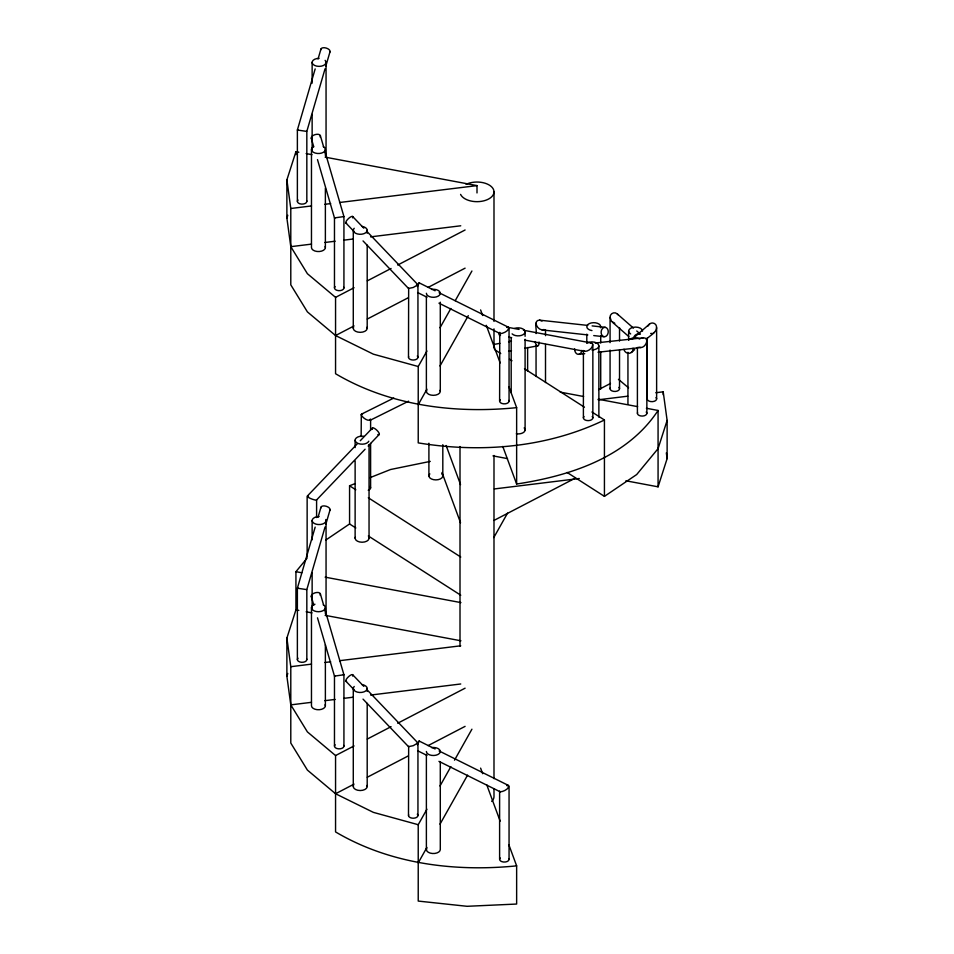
<?xml version="1.0" encoding="UTF-8"?>
<svg xmlns="http://www.w3.org/2000/svg" width="954" height="954" viewBox="0 0 954 954"><rect width="100%" height="100%" fill="white"/><g stroke="black" fill="none" stroke-linecap="round" stroke-linejoin="round"><path stroke-width="1.43" d="M632.132 339.266L649.531 324.026C651.832 321.963 655.875 323.108 656.459 326.22C657.652 332.493 649.877 335.212 646.645 339.099M610.071 342.641L610.071 317.36C609.761 313.663 614.412 311.29 617.166 313.83L633.48 328.128M595.165 343.023L643.354 337.764C649.96 337.919 645.715 347.554 640.909 347.53L598.027 352.217M536.053 333.554C537.221 329.941 533.024 320.222 539.559 320.15L587.747 325.409M523.412 330.227L591.468 343.023L592.684 343.893C593.102 347.9 588.546 351.406 584.778 351.382L524.819 340.113M499.61 401.133L499.765 332.326M439.114 292.759L508.422 327.234C509.865 330.442 503.295 333.578 500.242 333.638L438.947 303.157M439.114 750.953L508.422 785.428C509.865 788.636 503.295 791.772 500.242 791.832L438.947 761.352M315.166 68.926L297.374 130.018L297.374 201.389M318.064 58.981L320.961 49.024M325.052 68.795L306.83 131.366L306.83 201.389M325.874 65.957L330.024 51.731M315.166 527.121L297.374 588.213L297.374 659.584M318.064 517.175L320.961 507.23M325.052 526.99L306.83 589.56L306.83 659.584M325.874 524.151L330.024 509.925M646.395 408.264L658.069 410.458C627.1 457.586 569.741 475.927 516.639 484.024L516.639 407.656C454.7 413.857 389.828 405.832 335.558 373.729L335.558 297.362L307.403 273.715L290.791 246.669L286.88 218.072L286.88 179.889L295.931 151.674L298.84 152.223M286.88 218.072L287.786 215.246M426.927 809.231L418.222 824.709L418.222 901.077L467.09 906.3L516.639 904.046L516.639 865.862C454.7 872.051 389.828 864.026 335.558 831.924L335.558 755.556L307.403 731.909L290.791 704.875L286.88 676.267L286.88 638.083L295.931 609.868L295.931 571.684L307.081 558.173M286.88 676.267L287.786 673.441M655.815 392.738L663.209 391.82L667.12 420.428L658.069 448.642L636.688 474.543L604.431 496.366L567.129 472.468M625.896 480.792L658.069 486.826L667.12 458.612L667.12 420.428M361.149 436.634L361.316 414.227L393.775 398.068M370.45 419.068C369.258 422.61 361.983 417.554 361.149 414.668M435.107 290.767L419.116 282.813L417.387 286.546M435.107 748.973L419.116 741.008L417.387 744.74M417.769 743.524L419.116 741.008M418.257 284.387L419.116 282.813M408.491 357.309L408.658 288.156M408.491 815.515L408.658 746.35M604.431 496.366L604.431 419.998C546.797 447.76 480.828 453.174 418.222 442.883L418.222 366.515L426.927 351.024M439.997 327.794L450.872 308.44M455.225 300.689L471.92 271.008M418.222 404.699L426.927 389.208M439.997 365.978L468.295 315.643M493.79 537.567L507.552 513.109M439.997 785.989L450.872 766.634M454.509 760.183L471.92 729.202M418.222 862.893L426.927 847.414M439.997 824.173L467.567 775.137M647.802 326.185L649.531 324.026M357.201 443.932L307.14 496.259L307.14 556.957M360.266 440.724L372.525 427.917M308.524 496.175C305.041 496.724 314.415 500.421 316.43 500.111L365.096 449.227M368.137 446.055L379.298 434.392M631.417 352.443L634.672 349.593M325.672 540.131L349.569 523.961L349.569 485.777L355.031 483.606M653.12 333.113L654.265 332.433M335.558 297.362L354.065 287.738M367.29 280.858L391.08 268.479M397.687 265.045L465.099 229.986M286.88 179.889L290.791 208.497L290.791 284.852L307.403 311.898L335.558 335.546L354.065 325.922M367.29 319.041L408.264 297.731M428.096 287.416L465.099 268.157M598.611 389.637L610.512 383.448M493.945 520.443L575.155 478.204M335.558 755.556L354.065 745.933M367.29 739.052L391.08 726.674M397.687 723.239L465.099 688.18M286.88 638.083L290.791 666.691L290.791 743.059L307.403 770.093L335.558 793.74L354.065 784.116M367.29 777.236L408.264 755.926M428.096 745.611L465.099 726.364M369.973 420.38L408.61 401.169M370.045 477.644L390.52 469.523L430.266 461.39M544.126 329.559C540.25 331.05 536.22 326.948 536.053 323.191M642.137 338.074L643.354 337.764M335.104 217.715L334.472 217.917L334.472 287.941M335.104 675.921L334.472 676.112L334.472 746.147M306.663 131.39L297.374 130.018L298.006 129.994M306.663 589.596L297.374 588.213L298.006 588.189M506.693 327.401L508.422 327.234M506.693 785.595L508.422 785.428M494.1 344.418L499.896 343.333M508.577 341.699L511.475 341.15M508.589 351.322L511.511 350.762M524.676 348.293L537.841 345.825M416.564 284.686L417.947 284.769L417.947 357.309M290.791 208.497L311.481 205.945M324.789 204.311L330.692 203.584M339.564 202.498L477 185.613L477 192.946M290.791 246.669L311.481 244.129M324.789 242.495L335.128 241.231M344 240.134L352.861 239.049M370.593 236.866L460.746 225.788M598.182 399.809L627.732 396.184M494.375 488.937L579.281 478.503M290.791 666.691L311.481 664.139M324.789 662.505L330.692 661.79M339.564 660.693L460.746 645.798M290.791 704.875L311.481 702.323M324.789 700.689L335.128 699.425M344 698.328L352.861 697.243M370.593 695.061L460.746 683.982M578.816 354.328L584.73 353.672M361.781 413.976L362.532 413.953M343.297 216.558L343.929 216.57L324.885 151.221M343.297 674.752L343.929 674.764L324.885 609.415M650.676 333.459L651.904 333.471M640.909 347.53L638.786 347.173M590.478 342.999L591.468 343.023M408.491 288.454L413.225 287.5L417.947 284.769L366.873 231.381M417.315 742.772L417.947 742.975L417.947 815.515M408.491 746.648L413.225 745.694L417.947 742.975L366.873 689.575M592.124 325.898L605.265 327.329A4.722 3.554 -83.8 0 1 607.448 334.782A4.722 3.554 -83.8 0 1 601.342 333.948A4.722 3.554 -83.8 0 1 605.265 327.329M542.003 329.917L587.831 334.937M593.746 335.581L604.097 336.714M306.151 153.594L311.994 154.679M325.135 157.148L477 185.613M560.236 392.118L583.598 396.506M598.206 399.237L637.63 406.631M492.991 455.881L507.516 458.612M295.931 571.684L301.762 572.782M325.135 577.158L460.937 602.606M295.931 609.868L298.84 610.417M306.151 611.788L311.994 612.885M325.135 615.342L460.937 640.79M507.492 327.234L519.071 329.416M508.72 337.096L511.654 337.644M539.559 320.15L542.003 321.093M418.222 366.515L373.36 354.172L335.558 335.546M418.222 824.709L373.36 812.367L335.558 793.74M614.805 323.275L611.454 321.259L610.071 317.36M584.778 351.382L583.55 350.512M417.625 292.556L426.951 297.195M417.625 750.75L426.951 755.389M500.242 333.638L499.61 332.946M500.242 791.832L499.61 791.14L499.61 859.327M494.494 349.546L500.731 353.552M509.484 359.157L511.976 360.755M524.473 368.769L584.432 407.191M591.933 411.997L604.431 419.998M349.569 485.777L355.818 489.784M368.316 497.785L460.758 557.029M349.569 523.961L355.818 527.967M368.316 535.969L460.758 595.213M618.442 379.322L628.579 387.837M636.747 330.99L640.003 333.84M612.432 322.237L628.758 336.535M617.166 313.83L618.144 314.808M352.563 216.427L363.808 228.173M345.789 222.902L353.91 231.381M363.033 240.921L408.658 288.621M352.563 674.621L363.808 686.367M345.789 681.108L353.91 689.587M363.033 699.127L408.658 746.815M480.601 309.931L482.664 315.512M486.266 325.29L500.158 362.985M508.911 386.716L516.639 407.656M502.77 446.436L516.639 484.024M446.114 445.482L460.532 484.584M442 472.504L460.532 522.756M480.601 768.125L482.664 773.706M486.778 784.88L500.158 821.179M508.911 844.91L516.639 865.862M320.341 135.587L323.644 146.952M311.278 138.294L313.759 146.821M317.491 159.616L334.472 217.917L343.929 216.57L343.929 287.941M320.341 593.782L323.644 605.146M311.278 596.488L313.759 605.015M317.491 617.81L334.472 676.112L343.929 674.764L343.929 746.147M666.333 452.888L667.12 458.612M663.209 391.82L663.209 394.765M658.069 410.458L658.069 486.826M656.626 327.556L656.626 398.927M647.17 337.835L647.17 398.927M646.86 340.805L646.86 413.344M637.403 347.411L637.403 413.344M628.626 331.098L628.626 340.018M627.947 352.276L627.947 404.269M619.528 327.651L619.528 341.055M619.528 349.999L619.528 388.731M610.071 350.07L610.071 388.731M600.722 335.605L600.722 343.023M600.722 351.943L600.722 389.077M598.873 345.897L598.873 417.196M592.851 344.692L592.851 417.9M586.805 334.115L586.805 343.023M583.395 351.191L583.395 417.9M545.509 329.798L545.509 335.665M545.509 344.454L545.509 382.542M536.053 345.396L536.053 376.484M527.622 347.483L527.622 371.249M525.094 331.861L525.094 336.309M525.094 339.29L525.094 429.896M511.189 337.799L511.189 392.762M509.054 327.926L509.054 401.133M509.054 786.12L509.054 859.327M493.993 191.849L493.993 321.426M493.993 328.868L493.993 348.234M493.993 455.463L493.993 778.667M493.993 789.089L493.993 796.542A16.993 9.814 0 0 1 491.715 801.443M460.007 446.532L460.007 646.108M442.811 444.695L442.811 475.879M440.295 302.191L440.295 391.319M440.295 761.876L440.295 849.513A6.952 4.019 0 0 1 432.436 853.496A6.952 4.019 0 0 1 426.617 848.476M428.906 443.205L428.906 475.879M426.378 296.253L426.378 391.319M426.378 754.447L426.378 849.513M370.605 419.688L370.605 430.063M370.605 443.407L370.605 487.876M369.043 444.624L369.043 538.211M367.195 230.284L367.195 233.253M367.195 245.142L367.195 328.319M367.195 688.478L367.195 691.447M367.195 703.336L367.195 786.513M355.126 440.176L355.126 447.605M355.126 460.973L355.126 538.211M353.278 230.284L353.278 328.319M353.278 688.478L353.278 786.513M326.053 62.368L326.053 157.434M326.053 520.562L326.053 615.628M325.374 149.504L325.374 155.442M325.374 188.129L325.374 247.539M325.374 607.698L325.374 613.649M325.374 644.832L325.374 705.745M316.597 499.932L316.597 517.521M312.137 62.368L312.137 83.165M312.137 114.349L312.137 150.005M312.137 520.562L312.137 539.869M312.137 572.555L312.137 608.199M311.469 149.504L311.469 247.539A6.952 4.019 0 0 0 319.328 251.522A6.952 4.019 0 0 0 325.135 246.502M311.469 607.698L311.469 705.745A6.952 4.019 0 0 0 319.328 709.716A6.952 4.019 0 0 0 325.135 704.696M295.931 151.674L295.931 154.608M466.077 184.337A16.993 9.814 0 0 1 491.465 186.698A16.993 9.814 0 0 1 483.738 200.865A16.993 9.814 0 0 1 460.579 194.389M325.123 60.352A6.952 4.019 0 0 1 321.474 66.136A6.952 4.019 0 0 1 312.244 63.059A6.952 4.019 0 0 1 319.101 58.349M306.663 200.686A4.722 2.731 0 0 1 301.488 204.096A4.722 2.731 0 0 1 298.006 200.03M320.926 49.68A4.722 2.433 16.2 0 1 326.232 48.07A4.722 2.433 16.2 0 1 329.679 52.291M323.334 146.666A6.952 4.019 0 0 1 323.334 152.342A6.952 4.019 0 0 1 313.508 152.342A6.952 4.019 0 0 1 313.508 146.666M343.762 287.237A4.722 2.731 0 0 1 338.587 290.648A4.722 2.731 0 0 1 335.104 286.582M312.256 139.272A4.722 2.433 -16.2 0 1 315.07 134.621A4.722 2.433 -16.2 0 1 320.103 136.923M366.956 327.282A6.952 4.019 0 0 1 360.242 332.338A6.952 4.019 0 0 1 353.517 327.282M362.043 226.408A6.952 4.019 0 0 1 366.777 231.655A6.952 4.019 0 0 1 357.297 233.921A6.952 4.019 0 0 1 354.208 228.28M417.315 355.949A4.722 2.731 0 0 1 413.833 360.016A4.722 2.731 0 0 1 408.658 356.605M346.552 223.248A4.722 1.503 -43.7 0 1 348.735 218.311A4.722 1.503 -43.7 0 1 352.658 217.882M440.056 390.281A6.952 4.019 0 0 1 433.343 395.338A6.952 4.019 0 0 1 426.617 390.281M431.542 289.408A6.952 4.019 0 0 1 440.188 292.592A6.952 4.019 0 0 1 433.951 297.29A6.952 4.019 0 0 1 426.378 293.283M508.899 400.43A4.722 2.731 0 0 1 503.712 403.84A4.722 2.731 0 0 1 500.242 399.774M524.163 427.893A6.952 4.019 0 0 1 523.663 432.341A6.952 4.019 0 0 1 516.341 433.772M514.659 328.379A6.952 4.019 0 0 1 524.163 329.846A6.952 4.019 0 0 1 521.623 335.331A6.952 4.019 0 0 1 512.119 333.864M592.219 416.54A4.722 2.731 0 0 1 588.117 420.631A4.722 2.731 0 0 1 584.027 416.54M500.48 335.379A4.722 1.956 -79.4 0 1 498.727 332.803M586.996 343.058A6.952 4.019 0 0 1 598.349 344.358A6.952 4.019 0 0 1 591.921 349.915M646.228 411.985A4.722 2.731 0 0 1 642.746 416.051A4.722 2.731 0 0 1 637.57 412.641M581.785 350.38A4.722 3.554 83.8 0 1 577.885 354.292A4.722 3.554 83.8 0 1 574.678 348.878M368.804 537.174A6.952 4.019 0 0 1 362.079 542.23A6.952 4.019 0 0 1 355.365 537.174M368.804 441.213A6.952 4.019 0 0 1 360.278 444.051A6.952 4.019 0 0 1 355.365 439.138A6.952 4.019 0 0 1 363.879 436.288M372.43 429.372A4.722 1.503 43.7 0 1 374.23 428.286A4.722 1.503 43.7 0 1 378.845 432.699A4.722 1.503 43.7 0 1 377.856 434.547M628.877 339.874A6.952 4.019 0 0 1 639.824 339.04M655.994 397.568A4.722 2.731 0 0 1 652.512 401.634A4.722 2.731 0 0 1 647.337 398.223M633.039 348.222A4.722 4.484 48.8 0 1 629.246 353.314A4.722 4.484 48.8 0 1 623.976 349.224M325.815 519.525A6.952 4.019 0 0 1 320.305 524.509A6.952 4.019 0 0 1 312.173 520.908A6.952 4.019 0 0 1 319.101 516.543M306.663 658.88A4.722 2.731 0 0 1 301.488 662.291A4.722 2.731 0 0 1 298.006 658.224M320.926 507.874A4.722 2.433 16.2 0 1 326.232 506.264A4.722 2.433 16.2 0 1 329.679 510.485M630.666 333.936A6.952 4.019 0 0 1 632.919 327.389A6.952 4.019 0 0 1 642.531 331.098M618.896 387.372A4.722 2.731 0 0 1 615.413 391.438A4.722 2.731 0 0 1 610.238 388.028M633.659 338.026A4.722 4.484 -48.8 0 1 640.074 334.222M323.334 604.86A6.952 4.019 0 0 1 322.893 610.775A6.952 4.019 0 0 1 312.721 610A6.952 4.019 0 0 1 314.939 604.228M343.762 745.432A4.722 2.731 0 0 1 338.587 748.842A4.722 2.731 0 0 1 335.104 744.776M312.256 597.466A4.722 2.433 -16.2 0 1 315.07 592.816A4.722 2.433 -16.2 0 1 320.103 595.117M366.956 785.476A6.952 4.019 0 0 1 360.242 790.532A6.952 4.019 0 0 1 353.517 785.476M362.043 684.602A6.952 4.019 0 0 1 366.777 689.849A6.952 4.019 0 0 1 357.297 692.115A6.952 4.019 0 0 1 354.208 686.475M417.315 814.144A4.722 2.731 0 0 1 413.833 818.21A4.722 2.731 0 0 1 408.658 814.799M346.552 681.442A4.722 1.503 -43.7 0 1 348.735 676.505A4.722 1.503 -43.7 0 1 352.658 676.076M591.957 330.573A6.952 4.019 0 0 1 587.044 325.648A6.952 4.019 0 0 1 595.558 322.81A6.952 4.019 0 0 1 600.483 327.723M431.542 747.602A6.952 4.019 0 0 1 440.188 750.786A6.952 4.019 0 0 1 433.951 755.485A6.952 4.019 0 0 1 426.378 751.478M508.899 858.624A4.722 2.731 0 0 1 503.712 862.034A4.722 2.731 0 0 1 500.242 857.968M539.046 342.033A4.722 1.956 79.4 0 1 537.579 345.825A4.722 1.956 79.4 0 1 535.051 341.532M441.881 473.876A6.952 4.019 0 0 1 435.859 479.898A6.952 4.019 0 0 1 429.837 473.876M369.973 486.516A4.722 2.731 0 0 1 368.244 490.249"/></g></svg>
